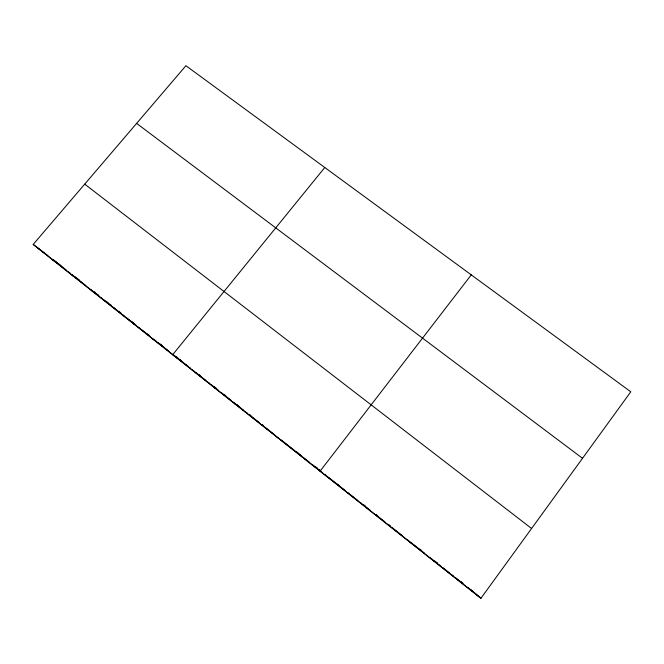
<?xml version="1.0" encoding="UTF-8"?>
<svg xmlns="http://www.w3.org/2000/svg" width="664" height="664" viewBox="0 0 664 664"><rect width="100%" height="100%" fill="white"/><g stroke="black" fill="none" stroke-linecap="round" stroke-linejoin="round"><path stroke-width="1" d="M480.927 598.289L630.8 391.793L185.912 65.711L33.2 244.435L480.927 598.289L471.158 589.931M471.266 274.863L320.081 471.166L321.808 472.046M324.787 167.502L172.69 354.676L182.509 361.971M298.509 454.118L299.066 454.466M277.12 437.211L277.892 437.734M255.897 420.445L256.893 421.142M234.848 403.803L236.06 404.675M213.966 387.303L215.385 388.332M193.249 370.927L194.876 372.122M186.26 364.76L187.763 365.872M152.297 338.557L154.33 340.084M136.626 123.388L582.527 458.301M132.061 322.563L134.294 324.248M111.975 306.702L114.415 308.536M92.055 290.948L94.678 292.94M72.285 275.328L74.401 276.929M33.2 244.435L47.825 255.607M60.914 265.6L52.73 259.358L66.35 270.182M52.663 259.823L55.668 262.114M84.718 184.144L531.59 528.486M75.439 277.012L79.464 280.2M94.056 291.72L95.674 293.007M97.293 294.285L98.919 295.563M106.73 301.738L108.29 302.975M109.85 304.203L111.411 305.44M119.238 311.623L120.815 312.868M131.829 321.567L134.186 323.434M147.64 334.067L149.226 335.32M160.364 344.126L161.966 345.38M176.358 356.759L177.96 358.029M179.57 359.29L181.172 360.56M198.91 374.579L200.528 375.857M214.09 386.572L216.431 388.423M224.241 394.59L225.802 395.827M236.799 404.517L238.376 405.762M249.407 414.477L250.992 415.73M262.081 424.495L263.666 425.749M296.459 451.653L300.477 454.832M315.832 466.966L317.45 468.244M319.069 469.523L320.687 470.801M337.636 484.197L339.254 485.467M363.606 504.715L365.175 505.96M376.206 514.666L377.774 515.911M388.838 524.651L390.424 525.905M419.897 549.194L421.491 550.456M435.966 561.893L437.576 563.163M461.048 581.714L462.675 582.992M68.757 272.082L70.376 273.361M71.994 274.639L85.756 285.512M90.495 289.263L98.305 295.43M100.654 297.289L102.215 298.518M103.775 299.754L110.838 305.34M113.204 307.208L121.072 313.425M122.649 314.67L124.218 315.915M125.795 317.16L136.103 325.302M138.486 327.186L140.071 328.439M141.656 329.684L144.03 331.568M144.835 332.199L149.624 335.984M154.413 339.769L156.015 341.03M157.609 342.3L168.025 350.526M172.856 354.344L185.754 364.536M188.991 367.101L190.618 368.379M192.236 369.657L193.855 370.944M195.482 372.222L205.881 380.447M208.239 382.306L209.799 383.543M211.368 384.78L218.423 390.357M221.56 392.831L231.039 400.326M233.413 402.201L243.696 410.327M246.087 412.211L247.672 413.473M249.266 414.726L259.616 422.902M262.006 424.794L263.608 426.064M265.218 427.334L274.838 434.937M281.254 440L294.99 450.856M299.837 454.691L301.448 455.961M303.016 457.205L309.275 462.152M312.412 464.626L321.019 471.432M325.053 474.619L326.68 475.905M328.306 477.184L345.305 490.621M347.67 492.489L349.247 493.734M350.824 494.979L357.929 500.59M360.295 502.465L361.872 503.71M364.237 505.578L370.595 510.608M376.164 515.007L384.912 521.921M392.117 527.614L402.542 535.848M407.347 539.649L408.966 540.928M410.576 542.206L424.313 553.054M429.948 557.511L437.8 563.711M439.377 564.956L440.946 566.193M442.514 567.438L449.586 573.024M451.943 574.891L453.529 576.144M455.114 577.389L463.032 583.648M467.78 587.408L473.324 591.782M36.387 246.875L432.297 559.76M479.499 597.069L433.086 560.383L433.99 561.196M456.193 578.651L457.355 579.664M410.169 542.272L410.825 542.878"/></g></svg>
